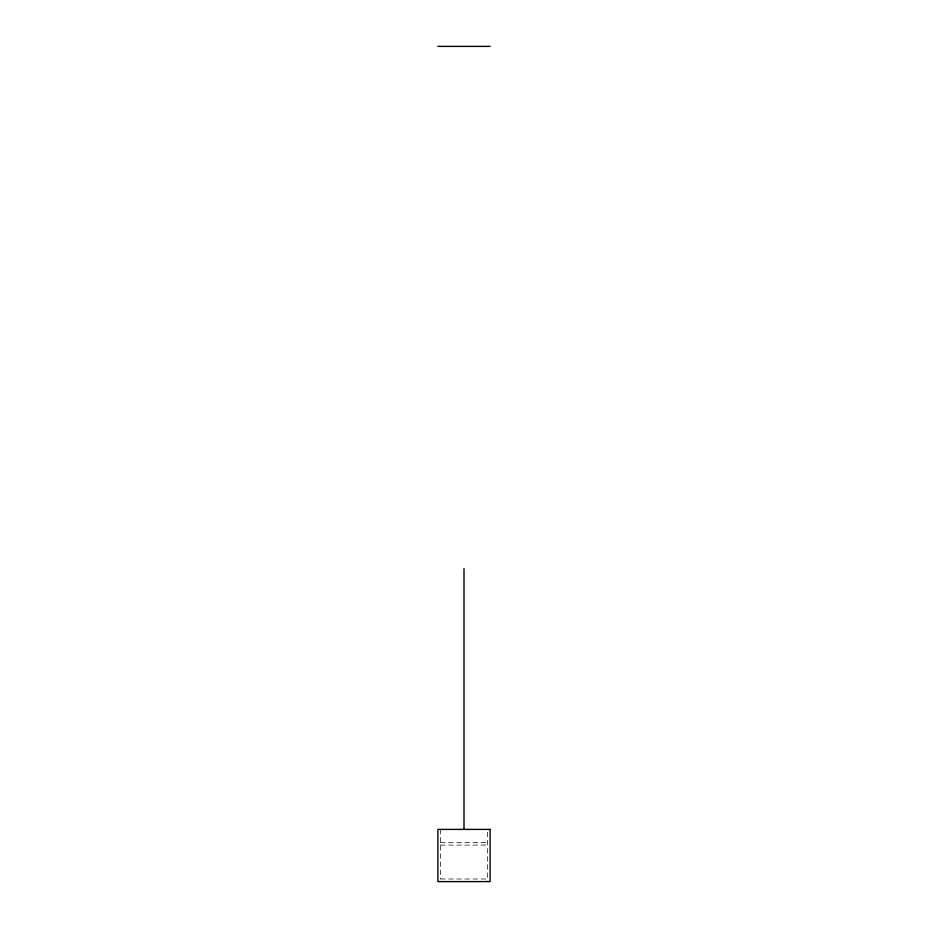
<?xml version="1.0" encoding="UTF-8"?>
<svg xmlns="http://www.w3.org/2000/svg" width="928" height="928" viewBox="0 0 928 928"><rect width="100%" height="100%" fill="white"/><g stroke="black" fill="none" stroke-linecap="round" stroke-linejoin="round"><path stroke-width="0.7" stroke-dasharray="4.64 3.48" d="M440.51 842.45L487.49 842.45M440.51 845.06L487.49 845.06M440.51 878.99L487.49 878.99M487.49 832.219L487.49 881.6M440.51 829.4L440.51 878.781"/><path stroke-width="1.39" d="M437.9 46.4L490.1 46.4M464 568.69L464 829.4M490.1 829.4L437.9 829.4L437.9 881.6L490.1 881.6L490.1 829.4"/></g></svg>
